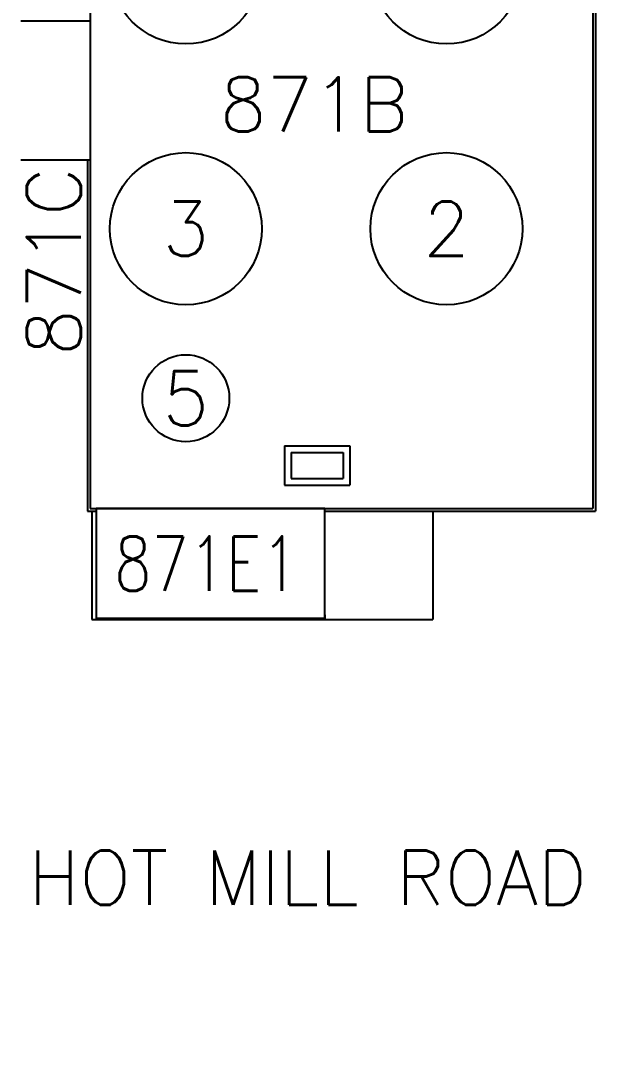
# Model space of a CAD drawing. Extents: x -16413 to 78405, y -232 to 83089.
# Drawn here: x 19872 to 21473, y 52197 to 55070 of the extents above; entities that cross this region are included whole.
import ezdxf
from ezdxf.enums import TextEntityAlignment as Align

# ---------------------------------------------------------------- set-up
doc = ezdxf.new("R2010")
doc.units = 0
doc.header["$LTSCALE"] = 350
doc.header["$MEASUREMENT"] = 0
doc.layers.add('BACKGROUND', color=7, linetype='CONTINUOUS')
doc.styles.add('SIMPLEX', font='SIMPLEX')

msp = doc.modelspace()

# ---------------------------------------------------------------- linework, layer by layer
at = {"layer": 'BACKGROUND'}
for p, q in [((21460.1, 55635.6), (21460.1, 53715.6)), ((21452.1, 55627.6), (21452.1, 53723.6)), ((20064.1, 55107.6), (20064.1, 53723.6)), ((19872.1, 55069.6), (20064.1, 55069.6)), ((19872.1, 54685.6), (20064.1, 54685.6)), ((20056.1, 54685.6), (20056.1, 53715.6)), ((20600.9, 53895.9), (20600.9, 53787.9)), ((20600.9, 53895.9), (20780.9, 53895.9)), ((20780.9, 53895.9), (20780.9, 53787.9)), ((20618.9, 53877.9), (20618.9, 53805.9)), ((20618.9, 53877.9), (20762.9, 53877.9)), ((20762.9, 53877.9), (20762.9, 53805.9)), ((20618.9, 53805.9), (20762.9, 53805.9)), ((20600.9, 53787.9), (20780.9, 53787.9)), ((20056.1, 53715.6), (20080.1, 53715.6)), ((20064.1, 53723.6), (21452.1, 53723.6)), ((20068.1, 53715.6), (20068.1, 53416.5)), ((20712.1, 53715.6), (21460.1, 53715.6)), ((21010.1, 53715.6), (21010.1, 53416.5)), ((20068.1, 53416.5), (21010.1, 53416.5))]:
    msp.add_line(p, q, dxfattribs=at)
at = {"layer": 'BACKGROUND', "linetype": 'Continuous'}
for p, q in [((20080.1, 53723.1), (20080.1, 53419.3)), ((20712.1, 53723.1), (20080.1, 53723.1)), ((20712.1, 53420.6), (20712.1, 53723.1)), ((20712.1, 53429.3), (20712.1, 53419.3)), ((20712.1, 53419.3), (20080.1, 53419.3))]:
    msp.add_line(p, q, dxfattribs=at)
at = {"layer": 'BACKGROUND'}
for centre, radius in [((20328.1, 55215.6), 210), ((21048.1, 55215.6), 210), ((20328.1, 54495.6), 210), ((21048.1, 54495.6), 210), ((20328.1, 54027.6), 120)]:
    msp.add_circle(centre, radius, dxfattribs=at)
msp.add_arc((22859.9, 59900.7), 10168, 215.7517, 264.58325, dxfattribs=at)

# ---------------------------------------------------------------- texts
at = {"layer": 'BACKGROUND', "style": 'SIMPLEX'}
msp.add_text('871B', height=150, dxfattribs=at).set_placement((20682.7, 54763.9), align=Align.CENTER)
msp.add_text('871C', height=150, rotation=90, dxfattribs=at).set_placement((20038.4, 54405), align=Align.CENTER)
for s, p in [('3', (20328.1, 54495.6)), ('2', (21048.1, 54495.6)), ('5', (20328.1, 54027.6))]:
    msp.add_text(s, height=150, dxfattribs=at).set_placement(p, align=Align.MIDDLE)
at = {"layer": 'BACKGROUND', "style": 'SIMPLEX', "width": 0.8}
msp.add_text('871E1', height=150, dxfattribs=at).set_placement((20385, 53496), align=Align.CENTER)
at = {"layer": 'BACKGROUND', "style": 'SIMPLEX'}
msp.add_text('WEST HOT MILL ROAD', height=150, dxfattribs=at).set_placement((21436, 52628.9), align=Align.RIGHT)

doc.saveas('drawing.dxf')
